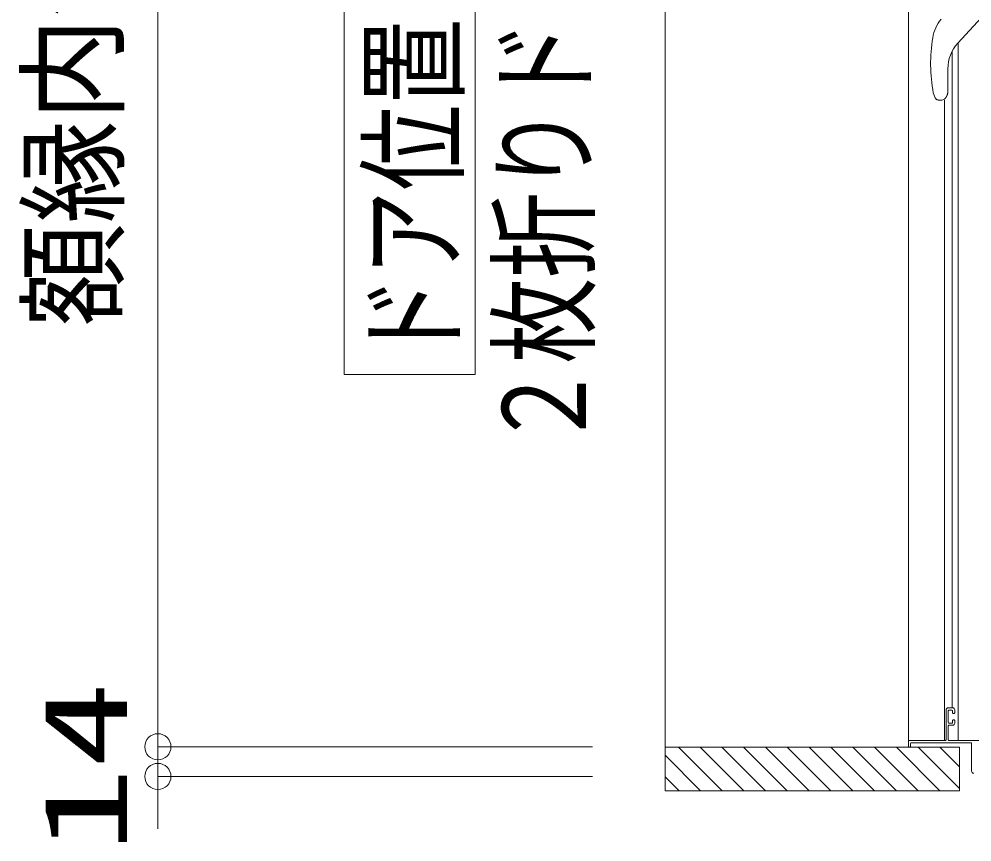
# Model space of a CAD drawing. Units: millimetres on the paper. Extents: x -305 to 305, y -152 to 152.
# Drawn here: x -161.06 to -139.23, y 13.57 to 32.43 of the extents above; entities that cross this region are included whole.
import ezdxf
from ezdxf.enums import TextEntityAlignment as Align

# ---------------------------------------------------------------- set-up
doc = ezdxf.new("R2010")
doc.units = ezdxf.units.MM
doc.layers.add('0-0_0', color=7, linetype='Continuous', lineweight=9)
doc.layers.add('0-1_VIEW0001', color=7, linetype='Continuous', lineweight=9)
doc.styles.add('ＭＳ ゴシック', font='')
doc.styles.get('ＭＳ ゴシック').set_extended_font_data('MS Gothic')

# ---------------------------------------------------------------- blocks, each defined once
blk = doc.blocks.new('_ORIGIN')
at = {"layer": '0-0_0'}
blk.add_line((0, 0), (-1, 0), dxfattribs=at)
blk.add_circle((0, 0), 0.5, dxfattribs=at)

msp = doc.modelspace()

# ---------------------------------------------------------------- linework, layer by layer
at = {"layer": '0-0_0'}
for p, q in [((-157.881, 53.804), (-157.881, 16.354)), ((-157.881, 16.354), (-157.881, 16.954)), ((-147.923, 15.754), (-157.881, 15.754)), ((-147.923, 15.754), (-157.881, 15.754)), ((-157.881, 15.754), (-157.881, 15.074)), ((-147.923, 15.074), (-157.881, 15.074)), ((-157.881, 14.474), (-157.881, 13.874))]:
    msp.add_line(p, q, dxfattribs=at)
at = {"layer": '0-1_VIEW0001'}
for p, q in [((-146.259, 55.347), (-146.259, 14.748)), ((-140.684, 15.898), (-140.684, 54.248)), ((-153.61, 24.285), (-153.61, 36.285)), ((-150.61, 24.285), (-150.61, 36.285)), ((-138.373, 33.161), (-139.551, 31.873)), ((-139.541, 15.898), (-139.541, 31.885)), ((-139.681, 16.648), (-139.681, 31.688)), ((-139.778, 31.289), (-139.778, 30.77)), ((-140.112, 30.736), (-140.068, 30.621)), ((-140.041, 30.587), (-140.068, 30.621)), ((-140.041, 30.587), (-140.04, 30.586)), ((-139.916, 30.573), (-139.998, 30.573)), ((-139.857, 15.898), (-139.857, 30.573)), ((-139.84, 30.609), (-139.841, 30.606)), ((-150.61, 24.285), (-153.61, 24.285)), ((-139.819, 15.913), (-139.819, 16.598)), ((-139.769, 16.648), (-139.669, 16.648)), ((-139.619, 16.598), (-139.619, 16.533)), ((-139.769, 16.578), (-139.769, 16.308)), ((-139.684, 16.593), (-139.754, 16.593)), ((-139.669, 16.533), (-139.669, 16.578)), ((-139.634, 16.518), (-139.654, 16.518)), ((-139.769, 16.233), (-139.769, 15.913)), ((-139.754, 16.293), (-139.684, 16.293)), ((-139.669, 16.248), (-139.754, 16.248)), ((-139.669, 16.308), (-139.669, 16.353)), ((-139.654, 16.368), (-139.634, 16.368)), ((-139.619, 16.353), (-139.619, 16.298)), ((-146.259, 15.748), (-139.509, 15.748)), ((-145.949, 15.748), (-144.949, 14.748)), ((-145.454, 15.748), (-144.454, 14.748)), ((-144.959, 15.748), (-143.959, 14.748)), ((-144.459, 15.748), (-143.459, 14.748)), ((-143.959, 15.748), (-142.959, 14.748)), ((-143.459, 15.748), (-142.459, 14.748)), ((-142.959, 15.748), (-141.959, 14.748)), ((-142.459, 15.748), (-141.459, 14.748)), ((-141.959, 15.748), (-140.959, 14.748)), ((-141.459, 15.748), (-140.459, 14.748)), ((-140.959, 15.748), (-139.959, 14.748)), ((-140.684, 15.763), (-140.684, 15.883)), ((-140.669, 15.898), (-139.834, 15.898)), ((-140.634, 15.833), (-140.634, 15.763)), ((-139.249, 15.848), (-140.619, 15.848)), ((-140.459, 15.748), (-139.509, 14.798)), ((-139.959, 15.748), (-139.509, 15.298)), ((-139.754, 15.898), (-137.459, 15.898)), ((-139.234, 15.198), (-139.234, 15.833)), ((-146.259, 15.563), (-145.444, 14.748)), ((-146.259, 15.068), (-145.939, 14.748))]:
    msp.add_line(p, q, dxfattribs=at)
at = {"layer": '0-1_VIEW0001', "color": 5}
msp.add_line((-139.509, 15.748), (-146.259, 15.748), dxfattribs=at)
at = {"layer": '0-1_VIEW0001'}
for points in [[(-139.998, 30.573), (-140, 30.573), (-140.002, 30.574), (-140.005, 30.574), (-140.007, 30.574), (-140.009, 30.574), (-140.011, 30.575), (-140.013, 30.575), (-140.016, 30.575), (-140.018, 30.576), (-140.02, 30.576), (-140.022, 30.577), (-140.025, 30.578), (-140.027, 30.578), (-140.029, 30.579), (-140.031, 30.58), (-140.033, 30.581), (-140.035, 30.582), (-140.037, 30.583), (-140.039, 30.585), (-140.04, 30.586)], [(-139.839, 30.609), (-139.838, 30.61), (-139.838, 30.611), (-139.837, 30.612), (-139.836, 30.613), (-139.835, 30.614), (-139.834, 30.616), (-139.833, 30.617), (-139.831, 30.618), (-139.83, 30.62), (-139.829, 30.621), (-139.828, 30.622), (-139.827, 30.624), (-139.826, 30.625), (-139.825, 30.627), (-139.824, 30.628), (-139.823, 30.63), (-139.822, 30.631), (-139.821, 30.633), (-139.82, 30.635), (-139.818, 30.638), (-139.816, 30.641), (-139.814, 30.644), (-139.812, 30.647), (-139.81, 30.651), (-139.808, 30.654), (-139.806, 30.658), (-139.804, 30.661), (-139.802, 30.665), (-139.8, 30.669), (-139.799, 30.673), (-139.797, 30.677), (-139.796, 30.68), (-139.794, 30.684), (-139.793, 30.688), (-139.791, 30.692), (-139.79, 30.696), (-139.789, 30.7), (-139.787, 30.705), (-139.786, 30.709)], [(-139.786, 30.709), (-139.785, 30.713), (-139.784, 30.717), (-139.783, 30.721), (-139.782, 30.726), (-139.782, 30.73), (-139.781, 30.734), (-139.78, 30.738), (-139.78, 30.743), (-139.779, 30.747), (-139.779, 30.752), (-139.779, 30.754), (-139.778, 30.756), (-139.778, 30.758), (-139.778, 30.76), (-139.778, 30.762), (-139.778, 30.764), (-139.778, 30.767), (-139.778, 30.769), (-139.778, 30.771), (-139.778, 30.773)], [(-146.259, 14.748), (-139.509, 14.748), (-139.509, 15.749)]]:
    msp.add_lwpolyline(points, dxfattribs=at)
for centre, radius, start, end in [((-139.238, 31.855), 0.9, 140.5, 170.7116), ((-136.504, 31.408), 3.67, 170.7116, 190.5453), ((-138.913, 31.289), 0.865, 137.5638, 180), ((-139.916, 30.673), 0.1, 270, 318.1897), ((-139.769, 16.598), 0.05, 90, 180), ((-139.669, 16.598), 0.05, 0, 90), ((-139.754, 16.578), 0.015, 90, 180), ((-139.684, 16.578), 0.015, 0, 90), ((-139.654, 16.533), 0.015, 180, 270), ((-139.634, 16.533), 0.015, 270, 0), ((-139.754, 16.308), 0.015, 180, 270), ((-139.754, 16.233), 0.015, 90, 180), ((-139.684, 16.308), 0.015, 270, 0), ((-139.654, 16.353), 0.015, 90, 180), ((-139.669, 16.298), 0.05, 270, 0), ((-139.634, 16.353), 0.015, 0, 90), ((-140.669, 15.883), 0.015, 90, 180), ((-140.669, 15.763), 0.015, 180, 270), ((-140.649, 15.763), 0.015, 270, 0), ((-140.619, 15.833), 0.015, 90, 180), ((-139.834, 15.913), 0.015, 270, 0), ((-139.754, 15.913), 0.015, 180, 270), ((-139.249, 15.833), 0.015, 0, 90), ((-139.184, 15.198), 0.05, 180, 270)]:
    msp.add_arc(centre, radius, start, end, dxfattribs=at)

# ---------------------------------------------------------------- block references
at = {"layer": '0-0_0', "xscale": 0.6, "yscale": 0.6}
for p, rotation in [((-157.881, 15.754), 270), ((-157.881, 15.754), 270), ((-157.881, 15.074), 90)]:
    msp.add_blockref('_ORIGIN', p, dxfattribs=dict(at, rotation=rotation))

# ---------------------------------------------------------------- texts
at = {"layer": '0-0_0', "style": 'ＭＳ ゴシック'}
for s, width, p in [('額縁内法\u3000７７３', 0.9, (-158.284, 25.386)), ('14', 1.5, (-158.011, 13.319))]:
    msp.add_text(s, height=1.921, rotation=90, dxfattribs=dict(at, width=width)).set_placement(p, align=Align.BOTTOM_LEFT)
at = {"layer": '0-1_VIEW0001', "style": 'ＭＳ ゴシック', "width": 0.75}
for s, p in [('２枚折りドア／スイングドア', (-147.493, 22.57)), ('ドア位置ＢＬ\u3000Ｗ８００', (-150.49, 24.57))]:
    msp.add_text(s, height=1.921, rotation=90, dxfattribs=at).set_placement(p, align=Align.BOTTOM_LEFT)

doc.saveas('drawing.dxf')
